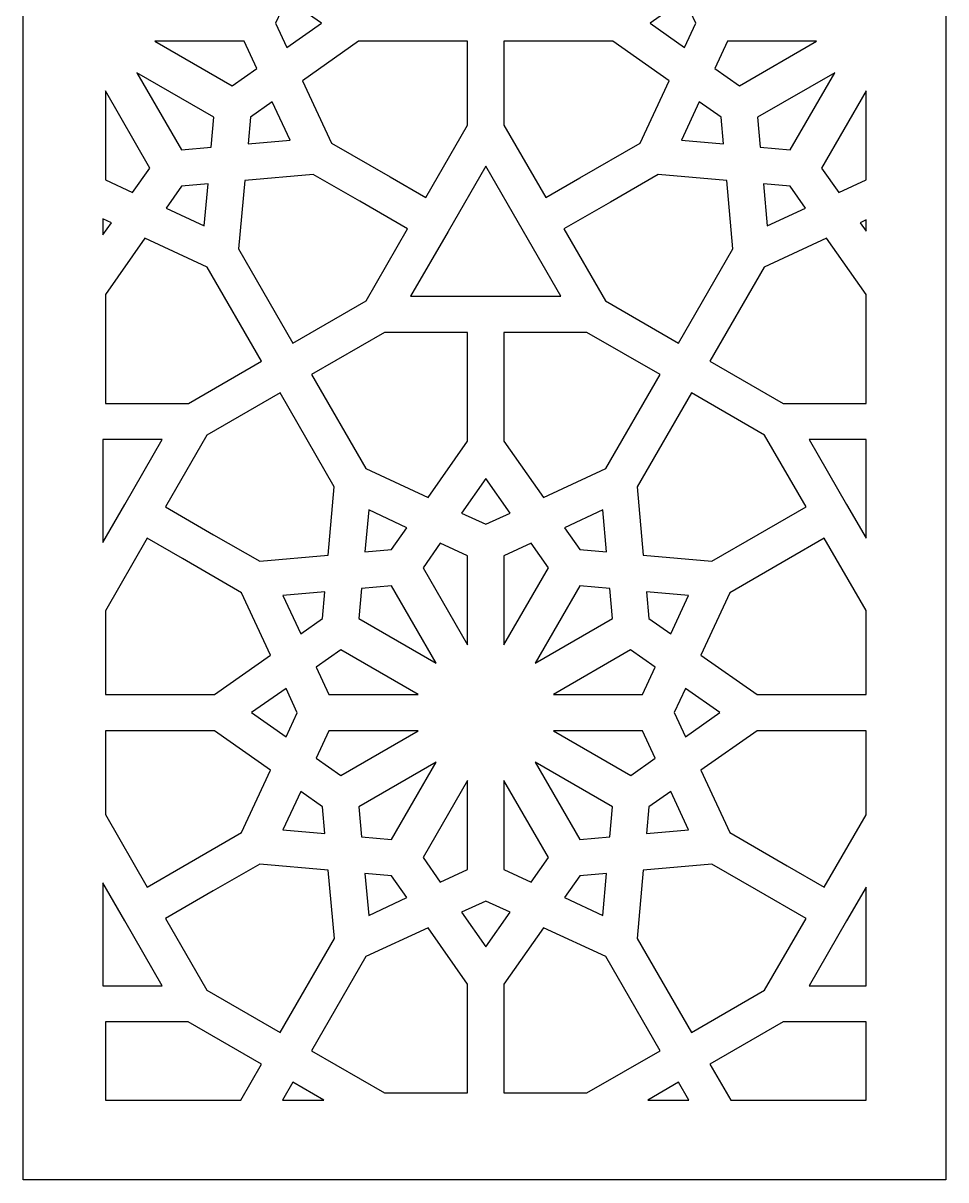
# Model space of a CAD drawing. Header units: millimetres. Extents: x -31 to 31, y -125 to 125.
# Drawn here: x -31.2 to 31.3, y -124.9 to -46.5 of the extents above; entities that cross this region are included whole.
import ezdxf

# ---------------------------------------------------------------- set-up
doc = ezdxf.new("R2010")
doc.units = ezdxf.units.MM
doc.header["$MEASUREMENT"] = 0
doc.layers.add('layer 1', color=7, linetype='Continuous')

msp = doc.modelspace()

# ---------------------------------------------------------------- linework, layer by layer
at = {"layer": 'layer 1', "color": 250}
for points, knots in [([(-31.2209, 125.1165), (-31.2209, 125.1165), (-31.2209, -124.8834), (-31.2209, -124.8834), (-31.2209, -124.8834), (-31.2209, -124.8834), (31.279, -124.8834), (31.279, -124.8834), (31.279, -124.8834), (31.279, -124.8834), (31.279, 125.1165), (31.279, 125.1165), (31.279, 125.1165), (31.279, 125.1165), (-31.2209, 125.1165), (-31.2209, 125.1165)], [0, 0, 0, 0, 0.2, 0.2, 0.2, 0.2, 0.4, 0.4, 0.4, 0.4, 0.6, 0.6, 0.6, 0.6, 1, 1, 1, 1]), ([(-13.3547, -48.1358), (-13.3547, -48.1358), (-14.1166, -46.4947), (-14.1166, -46.4947), (-14.1166, -46.4947), (-14.1166, -46.4947), (-13.3553, -44.855), (-13.3553, -44.855), (-13.3553, -44.855), (-13.3553, -44.855), (-11.021, -46.4954), (-11.021, -46.4954), (-11.021, -46.4954), (-11.021, -46.4954), (-13.3547, -48.1358), (-13.3547, -48.1358)], [0, 0, 0, 0, 0.2, 0.2, 0.2, 0.2, 0.4, 0.4, 0.4, 0.4, 0.6, 0.6, 0.6, 0.6, 1, 1, 1, 1]), ([(13.5823, -44.8557), (13.5823, -44.8557), (14.3443, -46.4968), (14.3443, -46.4968), (14.3443, -46.4968), (14.3443, -46.4968), (13.583, -48.1365), (13.583, -48.1365), (13.583, -48.1365), (13.583, -48.1365), (11.2487, -46.4961), (11.2487, -46.4961), (11.2487, -46.4961), (11.2487, -46.4961), (13.5823, -44.8557), (13.5823, -44.8557)], [0, 0, 0, 0, 0.2, 0.2, 0.2, 0.2, 0.4, 0.4, 0.4, 0.4, 0.6, 0.6, 0.6, 0.6, 1, 1, 1, 1]), ([(-22.2949, -47.7241), (-22.2949, -47.7241), (-16.2544, -47.7241), (-16.2544, -47.7241), (-16.2544, -47.7241), (-16.2544, -47.7241), (-15.397, -49.5709), (-15.397, -49.5709), (-15.397, -49.5709), (-15.397, -49.5709), (-17.0651, -50.7436), (-17.0651, -50.7436), (-17.0651, -50.7436), (-17.0651, -50.7436), (-22.2949, -47.7241), (-22.2949, -47.7241)], [0, 0, 0, 0, 0.2, 0.2, 0.2, 0.2, 0.4, 0.4, 0.4, 0.4, 0.6, 0.6, 0.6, 0.6, 1, 1, 1, 1]), ([(-12.3037, -50.3996), (-12.3037, -50.3996), (-8.4981, -47.7252), (-8.4981, -47.7252), (-8.4981, -47.7252), (-8.4981, -47.7252), (-1.1146, -47.7238), (-1.1146, -47.7238), (-1.1146, -47.7238), (-1.1146, -47.7238), (-1.1157, -53.4028), (-1.1157, -53.4028), (-1.1157, -53.4028), (-1.1157, -53.4028), (-3.9499, -58.3159), (-3.9499, -58.3159), (-3.9499, -58.3159), (-3.9499, -58.3159), (-6.3692, -56.9193), (-6.3692, -56.9193), (-6.3692, -56.9193), (-6.3692, -56.9193), (-10.3423, -54.6248), (-10.3423, -54.6248), (-10.3423, -54.6248), (-10.3423, -54.6248), (-12.3037, -50.3996), (-12.3037, -50.3996)], [0, 0, 0, 0, 0.125, 0.125, 0.125, 0.125, 0.25, 0.25, 0.25, 0.25, 0.375, 0.375, 0.375, 0.375, 0.5, 0.5, 0.5, 0.5, 0.625, 0.625, 0.625, 0.625, 0.75, 0.75, 0.75, 0.75, 1, 1, 1, 1]), ([(10.5706, -54.6259), (10.5706, -54.6259), (6.4798, -56.9881), (6.4798, -56.9881), (6.4798, -56.9881), (6.4798, -56.9881), (4.1779, -58.317), (4.1779, -58.317), (4.1779, -58.317), (4.1779, -58.317), (1.3437, -53.4039), (1.3437, -53.4039), (1.3437, -53.4039), (1.3437, -53.4039), (1.3428, -47.7249), (1.3428, -47.7249), (1.3428, -47.7249), (1.3428, -47.7249), (8.7263, -47.7263), (8.7263, -47.7263), (8.7263, -47.7263), (8.7263, -47.7263), (12.5317, -50.4007), (12.5317, -50.4007), (12.5317, -50.4007), (12.5317, -50.4007), (10.5706, -54.6259), (10.5706, -54.6259)], [0, 0, 0, 0, 0.125, 0.125, 0.125, 0.125, 0.25, 0.25, 0.25, 0.25, 0.375, 0.375, 0.375, 0.375, 0.5, 0.5, 0.5, 0.5, 0.625, 0.625, 0.625, 0.625, 0.75, 0.75, 0.75, 0.75, 1, 1, 1, 1]), ([(15.6252, -49.572), (15.6252, -49.572), (16.4825, -47.7249), (16.4825, -47.7249), (16.4825, -47.7249), (16.4825, -47.7249), (22.5234, -47.7249), (22.5234, -47.7249), (22.5234, -47.7249), (22.5234, -47.7249), (17.2932, -50.7443), (17.2932, -50.7443), (17.2932, -50.7443), (17.2932, -50.7443), (15.6252, -49.572), (15.6252, -49.572)], [0, 0, 0, 0, 0.2, 0.2, 0.2, 0.2, 0.4, 0.4, 0.4, 0.4, 0.6, 0.6, 0.6, 0.6, 1, 1, 1, 1]), ([(-20.5037, -55.0838), (-20.5037, -55.0838), (-23.5239, -49.8525), (-23.5239, -49.8525), (-23.5239, -49.8525), (-23.5239, -49.8525), (-18.2939, -52.8719), (-18.2939, -52.8719), (-18.2939, -52.8719), (-18.2939, -52.8719), (-18.4752, -54.9028), (-18.4752, -54.9028), (-18.4752, -54.9028), (-18.4752, -54.9028), (-20.5037, -55.0838), (-20.5037, -55.0838)], [0, 0, 0, 0, 0.2, 0.2, 0.2, 0.2, 0.4, 0.4, 0.4, 0.4, 0.6, 0.6, 0.6, 0.6, 1, 1, 1, 1]), ([(20.732, -55.0849), (20.732, -55.0849), (18.7036, -54.9039), (18.7036, -54.9039), (18.7036, -54.9039), (18.7036, -54.9039), (18.5222, -52.8729), (18.5222, -52.8729), (18.5222, -52.8729), (18.5222, -52.8729), (23.7522, -49.8532), (23.7522, -49.8532), (23.7522, -49.8532), (23.7522, -49.8532), (20.732, -55.0849), (20.732, -55.0849)], [0, 0, 0, 0, 0.2, 0.2, 0.2, 0.2, 0.4, 0.4, 0.4, 0.4, 0.6, 0.6, 0.6, 0.6, 1, 1, 1, 1]), ([(-25.6519, -51.0815), (-25.6519, -51.0815), (-22.6315, -56.3129), (-22.6315, -56.3129), (-22.6315, -56.3129), (-22.6315, -56.3129), (-23.8025, -57.9794), (-23.8025, -57.9794), (-23.8025, -57.9794), (-23.8025, -57.9794), (-25.6519, -57.1207), (-25.6519, -57.1207), (-25.6519, -57.1207), (-25.6519, -57.1207), (-25.6519, -51.0815), (-25.6519, -51.0815)], [0, 0, 0, 0, 0.2, 0.2, 0.2, 0.2, 0.4, 0.4, 0.4, 0.4, 0.6, 0.6, 0.6, 0.6, 1, 1, 1, 1]), ([(25.8745, -57.1236), (25.8745, -57.1236), (24.0312, -57.9794), (24.0312, -57.9794), (24.0312, -57.9794), (24.0312, -57.9794), (22.86, -56.3129), (22.86, -56.3129), (22.86, -56.3129), (22.86, -56.3129), (25.8745, -51.0921), (25.8745, -51.0921), (25.8745, -51.0921), (25.8745, -51.0921), (25.8745, -57.1236), (25.8745, -57.1236)], [0, 0, 0, 0, 0.2, 0.2, 0.2, 0.2, 0.4, 0.4, 0.4, 0.4, 0.6, 0.6, 0.6, 0.6, 1, 1, 1, 1]), ([(-14.3459, -51.8351), (-14.3459, -51.8351), (-13.1426, -54.4269), (-13.1426, -54.4269), (-13.1426, -54.4269), (-13.1426, -54.4269), (-15.9891, -54.6809), (-15.9891, -54.6809), (-15.9891, -54.6809), (-15.9891, -54.6809), (-15.828, -52.8768), (-15.828, -52.8768), (-15.828, -52.8768), (-15.828, -52.8768), (-14.3459, -51.8351), (-14.3459, -51.8351)], [0, 0, 0, 0, 0.2, 0.2, 0.2, 0.2, 0.4, 0.4, 0.4, 0.4, 0.6, 0.6, 0.6, 0.6, 1, 1, 1, 1]), ([(14.5739, -51.8361), (14.5739, -51.8361), (16.0563, -52.8779), (16.0563, -52.8779), (16.0563, -52.8779), (16.0563, -52.8779), (16.2172, -54.682), (16.2172, -54.682), (16.2172, -54.682), (16.2172, -54.682), (13.3706, -54.428), (13.3706, -54.428), (13.3706, -54.428), (13.3706, -54.428), (14.5739, -51.8361), (14.5739, -51.8361)], [0, 0, 0, 0, 0.2, 0.2, 0.2, 0.2, 0.4, 0.4, 0.4, 0.4, 0.6, 0.6, 0.6, 0.6, 1, 1, 1, 1]), ([(0.1135, -64.9965), (0.1135, -64.9965), (0.113, -64.9965), (0.113, -64.9965), (0.113, -64.9965), (0.113, -64.9965), (-4.9727, -64.9983), (-4.9727, -64.9983), (-4.9727, -64.9983), (-4.9727, -64.9983), (-2.4363, -60.6086), (-2.4363, -60.6086), (-2.4363, -60.6086), (-2.4363, -60.6086), (-2.4364, -60.6086), (-2.4364, -60.6086), (-2.4364, -60.6086), (-2.4364, -60.6086), (0.1138, -56.188), (0.1138, -56.188), (0.1138, -56.188), (0.1138, -56.188), (2.6644, -60.6094), (2.6644, -60.6094), (2.6644, -60.6094), (2.6644, -60.6094), (5.2003, -64.9983), (5.2003, -64.9983), (5.2003, -64.9983), (5.2003, -64.9983), (0.1135, -64.9965), (0.1135, -64.9965)], [0, 0, 0, 0, 0.1111111, 0.1111111, 0.1111111, 0.1111111, 0.2222222, 0.2222222, 0.2222222, 0.2222222, 0.3333333, 0.3333333, 0.3333333, 0.3333333, 0.4444444, 0.4444444, 0.4444444, 0.4444444, 0.5555556, 0.5555556, 0.5555556, 0.5555556, 0.6666667, 0.6666667, 0.6666667, 0.6666667, 0.7777778, 0.7777778, 0.7777778, 0.7777778, 1, 1, 1, 1]), ([(-16.2111, -57.1673), (-16.2111, -57.1673), (-11.571, -56.7535), (-11.571, -56.7535), (-11.571, -56.7535), (-11.571, -56.7535), (-8.4241, -58.5699), (-8.4241, -58.5699), (-8.4241, -58.5699), (-8.4241, -58.5699), (-5.1787, -60.4443), (-5.1787, -60.4443), (-5.1787, -60.4443), (-5.1787, -60.4443), (-7.9902, -65.3098), (-7.9902, -65.3098), (-7.9902, -65.3098), (-7.9902, -65.3098), (-12.9468, -68.1729), (-12.9468, -68.1729), (-12.9468, -68.1729), (-12.9468, -68.1729), (-16.6247, -61.8003), (-16.6247, -61.8003), (-16.6247, -61.8003), (-16.6247, -61.8003), (-16.2111, -57.1673), (-16.2111, -57.1673)], [0, 0, 0, 0, 0.125, 0.125, 0.125, 0.125, 0.25, 0.25, 0.25, 0.25, 0.375, 0.375, 0.375, 0.375, 0.5, 0.5, 0.5, 0.5, 0.625, 0.625, 0.625, 0.625, 0.75, 0.75, 0.75, 0.75, 1, 1, 1, 1]), ([(13.1748, -68.174), (13.1748, -68.174), (8.2183, -65.3108), (8.2183, -65.3108), (8.2183, -65.3108), (8.2183, -65.3108), (5.4067, -60.445), (5.4067, -60.445), (5.4067, -60.445), (5.4067, -60.445), (8.5573, -58.6257), (8.5573, -58.6257), (8.5573, -58.6257), (8.5573, -58.6257), (11.799, -56.7542), (11.799, -56.7542), (11.799, -56.7542), (11.799, -56.7542), (16.4391, -57.1684), (16.4391, -57.1684), (16.4391, -57.1684), (16.4391, -57.1684), (16.8525, -61.8014), (16.8525, -61.8014), (16.8525, -61.8014), (16.8525, -61.8014), (13.1748, -68.174), (13.1748, -68.174)], [0, 0, 0, 0, 0.125, 0.125, 0.125, 0.125, 0.25, 0.25, 0.25, 0.25, 0.375, 0.375, 0.375, 0.375, 0.5, 0.5, 0.5, 0.5, 0.625, 0.625, 0.625, 0.625, 0.75, 0.75, 0.75, 0.75, 1, 1, 1, 1]), ([(-20.4981, -57.5497), (-20.4981, -57.5497), (-18.6971, -57.3892), (-18.6971, -57.3892), (-18.6971, -57.3892), (-18.6971, -57.3892), (-18.9509, -60.2312), (-18.9509, -60.2312), (-18.9509, -60.2312), (-18.9509, -60.2312), (-21.5383, -59.0303), (-21.5383, -59.0303), (-21.5383, -59.0303), (-21.5383, -59.0303), (-20.4981, -57.5497), (-20.4981, -57.5497)], [0, 0, 0, 0, 0.2, 0.2, 0.2, 0.2, 0.4, 0.4, 0.4, 0.4, 0.6, 0.6, 0.6, 0.6, 1, 1, 1, 1]), ([(21.7671, -59.0303), (21.7671, -59.0303), (19.1787, -60.2315), (19.1787, -60.2315), (19.1787, -60.2315), (19.1787, -60.2315), (18.9255, -57.3903), (18.9255, -57.3903), (18.9255, -57.3903), (18.9255, -57.3903), (20.7274, -57.5511), (20.7274, -57.5511), (20.7274, -57.5511), (20.7274, -57.5511), (21.7671, -59.0303), (21.7671, -59.0303)], [0, 0, 0, 0, 0.2, 0.2, 0.2, 0.2, 0.4, 0.4, 0.4, 0.4, 0.6, 0.6, 0.6, 0.6, 1, 1, 1, 1]), ([(-25.8162, -59.7528), (-25.8162, -59.7528), (-25.2377, -60.0213), (-25.2377, -60.0213), (-25.2377, -60.0213), (-25.2377, -60.0213), (-25.8162, -60.8447), (-25.8162, -60.8447), (-25.8162, -60.8447), (-25.8162, -60.8447), (-25.8162, -59.7528), (-25.8162, -59.7528)], [0, 0, 0, 0, 0.25, 0.25, 0.25, 0.25, 0.5, 0.5, 0.5, 0.5, 1, 1, 1, 1]), ([(25.8745, -60.6023), (25.8745, -60.6023), (25.4663, -60.0213), (25.4663, -60.0213), (25.4663, -60.0213), (25.4663, -60.0213), (25.8745, -59.8318), (25.8745, -59.8318), (25.8745, -59.8318), (25.8745, -59.8318), (25.8745, -60.6023), (25.8745, -60.6023)], [0, 0, 0, 0, 0.25, 0.25, 0.25, 0.25, 0.5, 0.5, 0.5, 0.5, 1, 1, 1, 1]), ([(-22.9736, -61.0722), (-22.9736, -61.0722), (-18.7546, -63.0305), (-18.7546, -63.0305), (-18.7546, -63.0305), (-18.7546, -63.0305), (-15.0744, -69.4023), (-15.0744, -69.4023), (-15.0744, -69.4023), (-15.0744, -69.4023), (-20.0317, -72.263), (-20.0317, -72.263), (-20.0317, -72.263), (-20.0317, -72.263), (-25.6521, -72.2651), (-25.6521, -72.2651), (-25.6521, -72.2651), (-25.6521, -72.2651), (-25.6525, -68.9945), (-25.6525, -68.9945), (-25.6525, -68.9945), (-25.6525, -68.9945), (-25.6519, -64.8836), (-25.6519, -64.8836), (-25.6519, -64.8836), (-25.6519, -64.8836), (-22.9736, -61.0722), (-22.9736, -61.0722)], [0, 0, 0, 0, 0.125, 0.125, 0.125, 0.125, 0.25, 0.25, 0.25, 0.25, 0.375, 0.375, 0.375, 0.375, 0.5, 0.5, 0.5, 0.5, 0.625, 0.625, 0.625, 0.625, 0.75, 0.75, 0.75, 0.75, 1, 1, 1, 1]), ([(25.8745, -72.2651), (25.8745, -72.2651), (20.2604, -72.263), (20.2604, -72.263), (20.2604, -72.263), (20.2604, -72.263), (15.3031, -69.4023), (15.3031, -69.4023), (15.3031, -69.4023), (15.3031, -69.4023), (18.9833, -63.0305), (18.9833, -63.0305), (18.9833, -63.0305), (18.9833, -63.0305), (23.2022, -61.0722), (23.2022, -61.0722), (23.2022, -61.0722), (23.2022, -61.0722), (25.8745, -64.8748), (25.8745, -64.8748), (25.8745, -64.8748), (25.8745, -64.8748), (25.8745, -72.2651), (25.8745, -72.2651)], [0, 0, 0, 0, 0.1428571, 0.1428571, 0.1428571, 0.1428571, 0.2857143, 0.2857143, 0.2857143, 0.2857143, 0.4285714, 0.4285714, 0.4285714, 0.4285714, 0.5714286, 0.5714286, 0.5714286, 0.5714286, 0.7142857, 0.7142857, 0.7142857, 0.7142857, 1, 1, 1, 1]), ([(-6.7353, -67.4554), (-6.7353, -67.4554), (-1.1155, -67.4536), (-1.1155, -67.4536), (-1.1155, -67.4536), (-1.1155, -67.4536), (-1.1151, -70.7242), (-1.1151, -70.7242), (-1.1151, -70.7242), (-1.1151, -70.7242), (-1.1157, -74.8351), (-1.1157, -74.8351), (-1.1157, -74.8351), (-1.1157, -74.8351), (-3.794, -78.6462), (-3.794, -78.6462), (-3.794, -78.6462), (-3.794, -78.6462), (-8.0132, -76.6879), (-8.0132, -76.6879), (-8.0132, -76.6879), (-8.0132, -76.6879), (-11.6931, -70.3167), (-11.6931, -70.3167), (-11.6931, -70.3167), (-11.6931, -70.3167), (-6.7353, -67.4554), (-6.7353, -67.4554)], [0, 0, 0, 0, 0.125, 0.125, 0.125, 0.125, 0.25, 0.25, 0.25, 0.25, 0.375, 0.375, 0.375, 0.375, 0.5, 0.5, 0.5, 0.5, 0.625, 0.625, 0.625, 0.625, 0.75, 0.75, 0.75, 0.75, 1, 1, 1, 1]), ([(8.2395, -76.6879), (8.2395, -76.6879), (4.0206, -78.6462), (4.0206, -78.6462), (4.0206, -78.6462), (4.0206, -78.6462), (1.3422, -74.8351), (1.3422, -74.8351), (1.3422, -74.8351), (1.3422, -74.8351), (1.3415, -70.7242), (1.3415, -70.7242), (1.3415, -70.7242), (1.3415, -70.7242), (1.3421, -67.4536), (1.3421, -67.4536), (1.3421, -67.4536), (1.3421, -67.4536), (6.9617, -67.4554), (6.9617, -67.4554), (6.9617, -67.4554), (6.9617, -67.4554), (11.9196, -70.3167), (11.9196, -70.3167), (11.9196, -70.3167), (11.9196, -70.3167), (8.2395, -76.6879), (8.2395, -76.6879)], [0, 0, 0, 0, 0.125, 0.125, 0.125, 0.125, 0.25, 0.25, 0.25, 0.25, 0.375, 0.375, 0.375, 0.375, 0.5, 0.5, 0.5, 0.5, 0.625, 0.625, 0.625, 0.625, 0.75, 0.75, 0.75, 0.75, 1, 1, 1, 1]), ([(-18.777, -74.4083), (-18.777, -74.4083), (-13.8208, -71.5458), (-13.8208, -71.5458), (-13.8208, -71.5458), (-13.8208, -71.5458), (-10.1429, -77.918), (-10.1429, -77.918), (-10.1429, -77.918), (-10.1429, -77.918), (-10.5565, -82.5511), (-10.5565, -82.5511), (-10.5565, -82.5511), (-10.5565, -82.5511), (-15.1966, -82.9649), (-15.1966, -82.9649), (-15.1966, -82.9649), (-15.1966, -82.9649), (-18.3203, -81.1622), (-18.3203, -81.1622), (-18.3203, -81.1622), (-18.3203, -81.1622), (-21.5889, -79.2745), (-21.5889, -79.2745), (-21.5889, -79.2745), (-21.5889, -79.2745), (-18.777, -74.4083), (-18.777, -74.4083)], [0, 0, 0, 0, 0.125, 0.125, 0.125, 0.125, 0.25, 0.25, 0.25, 0.25, 0.375, 0.375, 0.375, 0.375, 0.5, 0.5, 0.5, 0.5, 0.625, 0.625, 0.625, 0.625, 0.75, 0.75, 0.75, 0.75, 1, 1, 1, 1]), ([(15.4238, -82.9642), (15.4238, -82.9642), (10.7833, -82.55), (10.7833, -82.55), (10.7833, -82.55), (10.7833, -82.55), (10.3699, -77.9173), (10.3699, -77.9173), (10.3699, -77.9173), (10.3699, -77.9173), (14.0476, -71.5448), (14.0476, -71.5448), (14.0476, -71.5448), (14.0476, -71.5448), (19.0041, -74.4076), (19.0041, -74.4076), (19.0041, -74.4076), (19.0041, -74.4076), (21.8158, -79.2734), (21.8158, -79.2734), (21.8158, -79.2734), (21.8158, -79.2734), (18.5706, -81.1477), (18.5706, -81.1477), (18.5706, -81.1477), (18.5706, -81.1477), (15.4238, -82.9642), (15.4238, -82.9642)], [0, 0, 0, 0, 0.125, 0.125, 0.125, 0.125, 0.25, 0.25, 0.25, 0.25, 0.375, 0.375, 0.375, 0.375, 0.5, 0.5, 0.5, 0.5, 0.625, 0.625, 0.625, 0.625, 0.75, 0.75, 0.75, 0.75, 1, 1, 1, 1]), ([(-25.8162, -74.7219), (-25.8162, -74.7219), (-21.7947, -74.7201), (-21.7947, -74.7201), (-21.7947, -74.7201), (-21.7947, -74.7201), (-24.3312, -79.1101), (-24.3312, -79.1101), (-24.3312, -79.1101), (-24.3312, -79.1101), (-25.8162, -81.6843), (-25.8162, -81.6843), (-25.8162, -81.6843), (-25.8162, -81.6843), (-25.8162, -74.7219), (-25.8162, -74.7219)], [0, 0, 0, 0, 0.2, 0.2, 0.2, 0.2, 0.4, 0.4, 0.4, 0.4, 0.6, 0.6, 0.6, 0.6, 1, 1, 1, 1]), ([(25.8745, -81.3908), (25.8745, -81.3908), (24.5583, -79.1094), (24.5583, -79.1094), (24.5583, -79.1094), (24.5583, -79.1094), (24.5583, -79.109), (24.5583, -79.109), (24.5583, -79.109), (24.5583, -79.109), (22.0225, -74.7201), (22.0225, -74.7201), (22.0225, -74.7201), (22.0225, -74.7201), (25.8745, -74.7215), (25.8745, -74.7215), (25.8745, -74.7215), (25.8745, -74.7215), (25.8745, -81.3908), (25.8745, -81.3908)], [0, 0, 0, 0, 0.1666667, 0.1666667, 0.1666667, 0.1666667, 0.3333333, 0.3333333, 0.3333333, 0.3333333, 0.5, 0.5, 0.5, 0.5, 0.6666667, 0.6666667, 0.6666667, 0.6666667, 1, 1, 1, 1]), ([(-1.5299, -79.6971), (-1.5299, -79.6971), (0.1133, -77.3589), (0.1133, -77.3589), (0.1133, -77.3589), (0.1133, -77.3589), (1.7564, -79.6971), (1.7564, -79.6971), (1.7564, -79.6971), (1.7564, -79.6971), (0.1133, -80.4598), (0.1133, -80.4598), (0.1133, -80.4598), (0.1133, -80.4598), (-1.5299, -79.6971), (-1.5299, -79.6971)], [0, 0, 0, 0, 0.2, 0.2, 0.2, 0.2, 0.4, 0.4, 0.4, 0.4, 0.6, 0.6, 0.6, 0.6, 1, 1, 1, 1]), ([(-6.2695, -82.1687), (-6.2695, -82.1687), (-8.0705, -82.3295), (-8.0705, -82.3295), (-8.0705, -82.3295), (-8.0705, -82.3295), (-7.8167, -79.4872), (-7.8167, -79.4872), (-7.8167, -79.4872), (-7.8167, -79.4872), (-5.2292, -80.6884), (-5.2292, -80.6884), (-5.2292, -80.6884), (-5.2292, -80.6884), (-6.2695, -82.1687), (-6.2695, -82.1687)], [0, 0, 0, 0, 0.2, 0.2, 0.2, 0.2, 0.4, 0.4, 0.4, 0.4, 0.6, 0.6, 0.6, 0.6, 1, 1, 1, 1]), ([(5.4557, -80.6884), (5.4557, -80.6884), (8.0437, -79.4872), (8.0437, -79.4872), (8.0437, -79.4872), (8.0437, -79.4872), (8.2973, -82.3285), (8.2973, -82.3285), (8.2973, -82.3285), (8.2973, -82.3285), (6.4953, -82.1676), (6.4953, -82.1676), (6.4953, -82.1676), (6.4953, -82.1676), (5.4557, -80.6884), (5.4557, -80.6884)], [0, 0, 0, 0, 0.2, 0.2, 0.2, 0.2, 0.4, 0.4, 0.4, 0.4, 0.6, 0.6, 0.6, 0.6, 1, 1, 1, 1]), ([(-20.4216, -82.7857), (-20.4216, -82.7857), (-16.4253, -85.0935), (-16.4253, -85.0935), (-16.4253, -85.0935), (-16.4253, -85.0935), (-14.4638, -89.3188), (-14.4638, -89.3188), (-14.4638, -89.3188), (-14.4638, -89.3188), (-18.2695, -91.9934), (-18.2695, -91.9934), (-18.2695, -91.9934), (-18.2695, -91.9934), (-25.653, -91.9945), (-25.653, -91.9945), (-25.653, -91.9945), (-25.653, -91.9945), (-25.6519, -86.3159), (-25.6519, -86.3159), (-25.6519, -86.3159), (-25.6519, -86.3159), (-22.8177, -81.4028), (-22.8177, -81.4028), (-22.8177, -81.4028), (-22.8177, -81.4028), (-20.4216, -82.7857), (-20.4216, -82.7857)], [0, 0, 0, 0, 0.125, 0.125, 0.125, 0.125, 0.25, 0.25, 0.25, 0.25, 0.375, 0.375, 0.375, 0.375, 0.5, 0.5, 0.5, 0.5, 0.625, 0.625, 0.625, 0.625, 0.75, 0.75, 0.75, 0.75, 1, 1, 1, 1]), ([(25.8745, -91.9938), (25.8745, -91.9938), (18.4965, -91.9925), (18.4965, -91.9925), (18.4965, -91.9925), (18.4965, -91.9925), (14.6907, -89.3177), (14.6907, -89.3177), (14.6907, -89.3177), (14.6907, -89.3177), (16.6522, -85.0925), (16.6522, -85.0925), (16.6522, -85.0925), (16.6522, -85.0925), (20.6255, -82.798), (20.6255, -82.798), (20.6255, -82.798), (20.6255, -82.798), (23.0448, -81.4017), (23.0448, -81.4017), (23.0448, -81.4017), (23.0448, -81.4017), (25.8745, -86.3071), (25.8745, -86.3071), (25.8745, -86.3071), (25.8745, -86.3071), (25.8745, -91.9938), (25.8745, -91.9938)], [0, 0, 0, 0, 0.125, 0.125, 0.125, 0.125, 0.25, 0.25, 0.25, 0.25, 0.375, 0.375, 0.375, 0.375, 0.5, 0.5, 0.5, 0.5, 0.625, 0.625, 0.625, 0.625, 0.75, 0.75, 0.75, 0.75, 1, 1, 1, 1]), ([(-4.1361, -83.4055), (-4.1361, -83.4055), (-2.9651, -81.7393), (-2.9651, -81.7393), (-2.9651, -81.7393), (-2.9651, -81.7393), (-1.1157, -82.5976), (-1.1157, -82.5976), (-1.1157, -82.5976), (-1.1157, -82.5976), (-1.1157, -88.6365), (-1.1157, -88.6365), (-1.1157, -88.6365), (-1.1157, -88.6365), (-4.1361, -83.4055), (-4.1361, -83.4055)], [0, 0, 0, 0, 0.2, 0.2, 0.2, 0.2, 0.4, 0.4, 0.4, 0.4, 0.6, 0.6, 0.6, 0.6, 1, 1, 1, 1]), ([(1.3422, -82.5976), (1.3422, -82.5976), (3.1917, -81.7393), (3.1917, -81.7393), (3.1917, -81.7393), (3.1917, -81.7393), (4.3624, -83.4055), (4.3624, -83.4055), (4.3624, -83.4055), (4.3624, -83.4055), (1.3422, -88.6365), (1.3422, -88.6365), (1.3422, -88.6365), (1.3422, -88.6365), (1.3422, -82.5976), (1.3422, -82.5976)], [0, 0, 0, 0, 0.2, 0.2, 0.2, 0.2, 0.4, 0.4, 0.4, 0.4, 0.6, 0.6, 0.6, 0.6, 1, 1, 1, 1]), ([(-8.4736, -86.8465), (-8.4736, -86.8465), (-8.2924, -84.8156), (-8.2924, -84.8156), (-8.2924, -84.8156), (-8.2924, -84.8156), (-6.2638, -84.6349), (-6.2638, -84.6349), (-6.2638, -84.6349), (-6.2638, -84.6349), (-3.2436, -89.8659), (-3.2436, -89.8659), (-3.2436, -89.8659), (-3.2436, -89.8659), (-8.4736, -86.8465), (-8.4736, -86.8465)], [0, 0, 0, 0, 0.2, 0.2, 0.2, 0.2, 0.4, 0.4, 0.4, 0.4, 0.6, 0.6, 0.6, 0.6, 1, 1, 1, 1]), ([(6.4907, -84.6339), (6.4907, -84.6339), (8.5192, -84.8149), (8.5192, -84.8149), (8.5192, -84.8149), (8.5192, -84.8149), (8.7005, -86.8454), (8.7005, -86.8454), (8.7005, -86.8454), (8.7005, -86.8454), (3.4707, -89.8648), (3.4707, -89.8648), (3.4707, -89.8648), (3.4707, -89.8648), (6.4907, -84.6339), (6.4907, -84.6339)], [0, 0, 0, 0, 0.2, 0.2, 0.2, 0.2, 0.4, 0.4, 0.4, 0.4, 0.6, 0.6, 0.6, 0.6, 1, 1, 1, 1]), ([(-12.4216, -87.8833), (-12.4216, -87.8833), (-13.6248, -85.2915), (-13.6248, -85.2915), (-13.6248, -85.2915), (-13.6248, -85.2915), (-10.7785, -85.0375), (-10.7785, -85.0375), (-10.7785, -85.0375), (-10.7785, -85.0375), (-10.9394, -86.8416), (-10.9394, -86.8416), (-10.9394, -86.8416), (-10.9394, -86.8416), (-12.4216, -87.8833), (-12.4216, -87.8833)], [0, 0, 0, 0, 0.2, 0.2, 0.2, 0.2, 0.4, 0.4, 0.4, 0.4, 0.6, 0.6, 0.6, 0.6, 1, 1, 1, 1]), ([(12.6488, -87.8823), (12.6488, -87.8823), (11.1665, -86.8409), (11.1665, -86.8409), (11.1665, -86.8409), (11.1665, -86.8409), (11.0056, -85.0367), (11.0056, -85.0367), (11.0056, -85.0367), (11.0056, -85.0367), (13.8518, -85.2904), (13.8518, -85.2904), (13.8518, -85.2904), (13.8518, -85.2904), (12.6488, -87.8823), (12.6488, -87.8823)], [0, 0, 0, 0, 0.2, 0.2, 0.2, 0.2, 0.4, 0.4, 0.4, 0.4, 0.6, 0.6, 0.6, 0.6, 1, 1, 1, 1]), ([(-11.3706, -90.1474), (-11.3706, -90.1474), (-9.7024, -88.9748), (-9.7024, -88.9748), (-9.7024, -88.9748), (-9.7024, -88.9748), (-4.4724, -91.9945), (-4.4724, -91.9945), (-4.4724, -91.9945), (-4.4724, -91.9945), (-10.5131, -91.9945), (-10.5131, -91.9945), (-10.5131, -91.9945), (-10.5131, -91.9945), (-11.3706, -90.1474), (-11.3706, -90.1474)], [0, 0, 0, 0, 0.2, 0.2, 0.2, 0.2, 0.4, 0.4, 0.4, 0.4, 0.6, 0.6, 0.6, 0.6, 1, 1, 1, 1]), ([(10.7403, -91.9938), (10.7403, -91.9938), (4.6993, -91.9934), (4.6993, -91.9934), (4.6993, -91.9934), (4.6993, -91.9934), (9.9293, -88.9741), (9.9293, -88.9741), (9.9293, -88.9741), (9.9293, -88.9741), (11.5976, -90.1463), (11.5976, -90.1463), (11.5976, -90.1463), (11.5976, -90.1463), (10.7403, -91.9938), (10.7403, -91.9938)], [0, 0, 0, 0, 0.2, 0.2, 0.2, 0.2, 0.4, 0.4, 0.4, 0.4, 0.6, 0.6, 0.6, 0.6, 1, 1, 1, 1]), ([(-15.7466, -93.2229), (-15.7466, -93.2229), (-13.4127, -91.5829), (-13.4127, -91.5829), (-13.4127, -91.5829), (-13.4127, -91.5829), (-12.6509, -93.2236), (-12.6509, -93.2236), (-12.6509, -93.2236), (-12.6509, -93.2236), (-13.4123, -94.8638), (-13.4123, -94.8638), (-13.4123, -94.8638), (-13.4123, -94.8638), (-15.7466, -93.2229), (-15.7466, -93.2229)], [0, 0, 0, 0, 0.2, 0.2, 0.2, 0.2, 0.4, 0.4, 0.4, 0.4, 0.6, 0.6, 0.6, 0.6, 1, 1, 1, 1]), ([(13.6405, -94.8627), (13.6405, -94.8627), (12.8785, -93.2218), (12.8785, -93.2218), (12.8785, -93.2218), (12.8785, -93.2218), (13.6398, -91.5818), (13.6398, -91.5818), (13.6398, -91.5818), (13.6398, -91.5818), (15.9741, -93.2226), (15.9741, -93.2226), (15.9741, -93.2226), (15.9741, -93.2226), (13.6405, -94.8627), (13.6405, -94.8627)], [0, 0, 0, 0, 0.2, 0.2, 0.2, 0.2, 0.4, 0.4, 0.4, 0.4, 0.6, 0.6, 0.6, 0.6, 1, 1, 1, 1]), ([(-16.4247, -101.3531), (-16.4247, -101.3531), (-20.3977, -103.6475), (-20.3977, -103.6475), (-20.3977, -103.6475), (-20.3977, -103.6475), (-22.8172, -105.0437), (-22.8172, -105.0437), (-22.8172, -105.0437), (-22.8172, -105.0437), (-25.6514, -100.1306), (-25.6514, -100.1306), (-25.6514, -100.1306), (-25.6514, -100.1306), (-25.6525, -94.4517), (-25.6525, -94.4517), (-25.6525, -94.4517), (-25.6525, -94.4517), (-18.2689, -94.4531), (-18.2689, -94.4531), (-18.2689, -94.4531), (-18.2689, -94.4531), (-14.4633, -97.1279), (-14.4633, -97.1279), (-14.4633, -97.1279), (-14.4633, -97.1279), (-16.4247, -101.3531), (-16.4247, -101.3531)], [0, 0, 0, 0, 0.125, 0.125, 0.125, 0.125, 0.25, 0.25, 0.25, 0.25, 0.375, 0.375, 0.375, 0.375, 0.5, 0.5, 0.5, 0.5, 0.625, 0.625, 0.625, 0.625, 0.75, 0.75, 0.75, 0.75, 1, 1, 1, 1]), ([(-11.3701, -96.2991), (-11.3701, -96.2991), (-10.5125, -94.4517), (-10.5125, -94.4517), (-10.5125, -94.4517), (-10.5125, -94.4517), (-4.4719, -94.452), (-4.4719, -94.452), (-4.4719, -94.452), (-4.4719, -94.452), (-9.702, -97.4714), (-9.702, -97.4714), (-9.702, -97.4714), (-9.702, -97.4714), (-11.3701, -96.2991), (-11.3701, -96.2991)], [0, 0, 0, 0, 0.2, 0.2, 0.2, 0.2, 0.4, 0.4, 0.4, 0.4, 0.6, 0.6, 0.6, 0.6, 1, 1, 1, 1]), ([(4.7, -94.4509), (4.7, -94.4509), (10.7407, -94.4509), (10.7407, -94.4509), (10.7407, -94.4509), (10.7407, -94.4509), (11.5983, -96.2982), (11.5983, -96.2982), (11.5983, -96.2982), (11.5983, -96.2982), (9.93, -97.4707), (9.93, -97.4707), (9.93, -97.4707), (9.93, -97.4707), (4.7, -94.4509), (4.7, -94.4509)], [0, 0, 0, 0, 0.2, 0.2, 0.2, 0.2, 0.4, 0.4, 0.4, 0.4, 0.6, 0.6, 0.6, 0.6, 1, 1, 1, 1]), ([(25.8745, -100.1385), (25.8745, -100.1385), (23.0452, -105.0428), (23.0452, -105.0428), (23.0452, -105.0428), (23.0452, -105.0428), (20.5309, -103.5918), (20.5309, -103.5918), (20.5309, -103.5918), (20.5309, -103.5918), (16.6529, -101.352), (16.6529, -101.352), (16.6529, -101.352), (16.6529, -101.352), (14.6914, -97.1268), (14.6914, -97.1268), (14.6914, -97.1268), (14.6914, -97.1268), (18.4972, -94.4524), (18.4972, -94.4524), (18.4972, -94.4524), (18.4972, -94.4524), (25.8745, -94.4509), (25.8745, -94.4509), (25.8745, -94.4509), (25.8745, -94.4509), (25.8745, -100.1385), (25.8745, -100.1385)], [0, 0, 0, 0, 0.125, 0.125, 0.125, 0.125, 0.25, 0.25, 0.25, 0.25, 0.375, 0.375, 0.375, 0.375, 0.5, 0.5, 0.5, 0.5, 0.625, 0.625, 0.625, 0.625, 0.75, 0.75, 0.75, 0.75, 1, 1, 1, 1]), ([(-6.2632, -101.812), (-6.2632, -101.812), (-8.2918, -101.631), (-8.2918, -101.631), (-8.2918, -101.631), (-8.2918, -101.631), (-8.4732, -99.6001), (-8.4732, -99.6001), (-8.4732, -99.6001), (-8.4732, -99.6001), (-3.243, -96.5804), (-3.243, -96.5804), (-3.243, -96.5804), (-3.243, -96.5804), (-6.2632, -101.812), (-6.2632, -101.812)], [0, 0, 0, 0, 0.2, 0.2, 0.2, 0.2, 0.4, 0.4, 0.4, 0.4, 0.6, 0.6, 0.6, 0.6, 1, 1, 1, 1]), ([(6.4914, -101.811), (6.4914, -101.811), (3.4711, -96.5793), (3.4711, -96.5793), (3.4711, -96.5793), (3.4711, -96.5793), (8.7012, -99.5991), (8.7012, -99.5991), (8.7012, -99.5991), (8.7012, -99.5991), (8.5199, -101.6299), (8.5199, -101.6299), (8.5199, -101.6299), (8.5199, -101.6299), (6.4914, -101.811), (6.4914, -101.811)], [0, 0, 0, 0, 0.2, 0.2, 0.2, 0.2, 0.4, 0.4, 0.4, 0.4, 0.6, 0.6, 0.6, 0.6, 1, 1, 1, 1]), ([(-1.1146, -97.8087), (-1.1146, -97.8087), (-1.1146, -103.8479), (-1.1146, -103.8479), (-1.1146, -103.8479), (-1.1146, -103.8479), (-2.9639, -104.7063), (-2.9639, -104.7063), (-2.9639, -104.7063), (-2.9639, -104.7063), (-4.135, -103.0401), (-4.135, -103.0401), (-4.135, -103.0401), (-4.135, -103.0401), (-1.1146, -97.8087), (-1.1146, -97.8087)], [0, 0, 0, 0, 0.2, 0.2, 0.2, 0.2, 0.4, 0.4, 0.4, 0.4, 0.6, 0.6, 0.6, 0.6, 1, 1, 1, 1]), ([(1.3433, -103.8479), (1.3433, -103.8479), (1.3433, -97.8087), (1.3433, -97.8087), (1.3433, -97.8087), (1.3433, -97.8087), (4.3635, -103.0401), (4.3635, -103.0401), (4.3635, -103.0401), (4.3635, -103.0401), (3.1926, -104.7063), (3.1926, -104.7063), (3.1926, -104.7063), (3.1926, -104.7063), (1.3433, -103.8479), (1.3433, -103.8479)], [0, 0, 0, 0, 0.2, 0.2, 0.2, 0.2, 0.4, 0.4, 0.4, 0.4, 0.6, 0.6, 0.6, 0.6, 1, 1, 1, 1]), ([(-12.4211, -98.563), (-12.4211, -98.563), (-10.939, -99.6046), (-10.939, -99.6046), (-10.939, -99.6046), (-10.939, -99.6046), (-10.7779, -101.4092), (-10.7779, -101.4092), (-10.7779, -101.4092), (-10.7779, -101.4092), (-13.6244, -101.1552), (-13.6244, -101.1552), (-13.6244, -101.1552), (-13.6244, -101.1552), (-12.4211, -98.563), (-12.4211, -98.563)], [0, 0, 0, 0, 0.2, 0.2, 0.2, 0.2, 0.4, 0.4, 0.4, 0.4, 0.6, 0.6, 0.6, 0.6, 1, 1, 1, 1]), ([(11.1672, -99.6039), (11.1672, -99.6039), (12.6492, -98.5623), (12.6492, -98.5623), (12.6492, -98.5623), (12.6492, -98.5623), (13.8525, -101.1541), (13.8525, -101.1541), (13.8525, -101.1541), (13.8525, -101.1541), (11.0059, -101.4081), (11.0059, -101.4081), (11.0059, -101.4081), (11.0059, -101.4081), (11.1672, -99.6039), (11.1672, -99.6039)], [0, 0, 0, 0, 0.2, 0.2, 0.2, 0.2, 0.4, 0.4, 0.4, 0.4, 0.6, 0.6, 0.6, 0.6, 1, 1, 1, 1]), ([(-18.7768, -112.038), (-18.7768, -112.038), (-21.5884, -107.1721), (-21.5884, -107.1721), (-21.5884, -107.1721), (-21.5884, -107.1721), (-18.3429, -105.2978), (-18.3429, -105.2978), (-18.3429, -105.2978), (-18.3429, -105.2978), (-15.1961, -103.4813), (-15.1961, -103.4813), (-15.1961, -103.4813), (-15.1961, -103.4813), (-10.5559, -103.8955), (-10.5559, -103.8955), (-10.5559, -103.8955), (-10.5559, -103.8955), (-10.1424, -108.5283), (-10.1424, -108.5283), (-10.1424, -108.5283), (-10.1424, -108.5283), (-13.8199, -114.9008), (-13.8199, -114.9008), (-13.8199, -114.9008), (-13.8199, -114.9008), (-18.7768, -112.038), (-18.7768, -112.038)], [0, 0, 0, 0, 0.125, 0.125, 0.125, 0.125, 0.25, 0.25, 0.25, 0.25, 0.375, 0.375, 0.375, 0.375, 0.5, 0.5, 0.5, 0.5, 0.625, 0.625, 0.625, 0.625, 0.75, 0.75, 0.75, 0.75, 1, 1, 1, 1]), ([(-5.228, -105.7572), (-5.228, -105.7572), (-7.8162, -106.9584), (-7.8162, -106.9584), (-7.8162, -106.9584), (-7.8162, -106.9584), (-8.0698, -104.1174), (-8.0698, -104.1174), (-8.0698, -104.1174), (-8.0698, -104.1174), (-6.2675, -104.278), (-6.2675, -104.278), (-6.2675, -104.278), (-6.2675, -104.278), (-5.228, -105.7572), (-5.228, -105.7572)], [0, 0, 0, 0, 0.2, 0.2, 0.2, 0.2, 0.4, 0.4, 0.4, 0.4, 0.6, 0.6, 0.6, 0.6, 1, 1, 1, 1]), ([(6.4971, -104.2769), (6.4971, -104.2769), (8.298, -104.1163), (8.298, -104.1163), (8.298, -104.1163), (8.298, -104.1163), (8.0444, -106.958), (8.0444, -106.958), (8.0444, -106.958), (8.0444, -106.958), (5.4568, -105.7572), (5.4568, -105.7572), (5.4568, -105.7572), (5.4568, -105.7572), (6.4971, -104.2769), (6.4971, -104.2769)], [0, 0, 0, 0, 0.2, 0.2, 0.2, 0.2, 0.4, 0.4, 0.4, 0.4, 0.6, 0.6, 0.6, 0.6, 1, 1, 1, 1]), ([(10.3706, -108.5274), (10.3706, -108.5274), (10.784, -103.8944), (10.784, -103.8944), (10.784, -103.8944), (10.784, -103.8944), (15.4241, -103.4804), (15.4241, -103.4804), (15.4241, -103.4804), (15.4241, -103.4804), (18.4538, -105.2291), (18.4538, -105.2291), (18.4538, -105.2291), (18.4538, -105.2291), (21.8165, -107.171), (21.8165, -107.171), (21.8165, -107.171), (21.8165, -107.171), (19.0048, -112.0369), (19.0048, -112.0369), (19.0048, -112.0369), (19.0048, -112.0369), (14.0483, -114.9), (14.0483, -114.9), (14.0483, -114.9), (14.0483, -114.9), (10.3706, -108.5274), (10.3706, -108.5274)], [0, 0, 0, 0, 0.125, 0.125, 0.125, 0.125, 0.25, 0.25, 0.25, 0.25, 0.375, 0.375, 0.375, 0.375, 0.5, 0.5, 0.5, 0.5, 0.625, 0.625, 0.625, 0.625, 0.75, 0.75, 0.75, 0.75, 1, 1, 1, 1]), ([(-25.8162, -104.7612), (-25.8162, -104.7612), (-24.3306, -107.3361), (-24.3306, -107.3361), (-24.3306, -107.3361), (-24.3306, -107.3361), (-24.3308, -107.3365), (-24.3308, -107.3365), (-24.3308, -107.3365), (-24.3308, -107.3365), (-21.7948, -111.725), (-21.7948, -111.725), (-21.7948, -111.725), (-21.7948, -111.725), (-25.8162, -111.7236), (-25.8162, -111.7236), (-25.8162, -111.7236), (-25.8162, -111.7236), (-25.8162, -104.7612), (-25.8162, -104.7612)], [0, 0, 0, 0, 0.1666667, 0.1666667, 0.1666667, 0.1666667, 0.3333333, 0.3333333, 0.3333333, 0.3333333, 0.5, 0.5, 0.5, 0.5, 0.6666667, 0.6666667, 0.6666667, 0.6666667, 1, 1, 1, 1]), ([(25.8745, -111.7236), (25.8745, -111.7236), (22.0225, -111.725), (22.0225, -111.725), (22.0225, -111.725), (22.0225, -111.725), (24.559, -107.3354), (24.559, -107.3354), (24.559, -107.3354), (24.559, -107.3354), (24.559, -107.3354), (24.559, -107.3354), (24.559, -107.3354), (24.559, -107.3354), (25.8745, -105.0548), (25.8745, -105.0548), (25.8745, -105.0548), (25.8745, -105.0548), (25.8745, -111.7236), (25.8745, -111.7236)], [0, 0, 0, 0, 0.1666667, 0.1666667, 0.1666667, 0.1666667, 0.3333333, 0.3333333, 0.3333333, 0.3333333, 0.5, 0.5, 0.5, 0.5, 0.6666667, 0.6666667, 0.6666667, 0.6666667, 1, 1, 1, 1]), ([(-1.5287, -106.7483), (-1.5287, -106.7483), (0.1144, -105.9858), (0.1144, -105.9858), (0.1144, -105.9858), (0.1144, -105.9858), (1.7575, -106.7483), (1.7575, -106.7483), (1.7575, -106.7483), (1.7575, -106.7483), (0.1144, -109.0866), (0.1144, -109.0866), (0.1144, -109.0866), (0.1144, -109.0866), (-1.5287, -106.7483), (-1.5287, -106.7483)], [0, 0, 0, 0, 0.2, 0.2, 0.2, 0.2, 0.4, 0.4, 0.4, 0.4, 0.6, 0.6, 0.6, 0.6, 1, 1, 1, 1]), ([(-1.1143, -118.992), (-1.1143, -118.992), (-6.7345, -118.9902), (-6.7345, -118.9902), (-6.7345, -118.9902), (-6.7345, -118.9902), (-11.692, -116.1291), (-11.692, -116.1291), (-11.692, -116.1291), (-11.692, -116.1291), (-8.0119, -109.7576), (-8.0119, -109.7576), (-8.0119, -109.7576), (-8.0119, -109.7576), (-3.7929, -107.7994), (-3.7929, -107.7994), (-3.7929, -107.7994), (-3.7929, -107.7994), (-1.1144, -111.6108), (-1.1144, -111.6108), (-1.1144, -111.6108), (-1.1144, -111.6108), (-1.1139, -115.7213), (-1.1139, -115.7213), (-1.1139, -115.7213), (-1.1139, -115.7213), (-1.1143, -118.992), (-1.1143, -118.992)], [0, 0, 0, 0, 0.125, 0.125, 0.125, 0.125, 0.25, 0.25, 0.25, 0.25, 0.375, 0.375, 0.375, 0.375, 0.5, 0.5, 0.5, 0.5, 0.625, 0.625, 0.625, 0.625, 0.75, 0.75, 0.75, 0.75, 1, 1, 1, 1]), ([(1.3431, -118.992), (1.3431, -118.992), (1.3428, -115.7213), (1.3428, -115.7213), (1.3428, -115.7213), (1.3428, -115.7213), (1.3431, -111.6108), (1.3431, -111.6108), (1.3431, -111.6108), (1.3431, -111.6108), (4.0217, -107.7994), (4.0217, -107.7994), (4.0217, -107.7994), (4.0217, -107.7994), (8.2405, -109.7576), (8.2405, -109.7576), (8.2405, -109.7576), (8.2405, -109.7576), (11.9207, -116.1288), (11.9207, -116.1288), (11.9207, -116.1288), (11.9207, -116.1288), (6.9628, -118.9902), (6.9628, -118.9902), (6.9628, -118.9902), (6.9628, -118.9902), (1.3431, -118.992), (1.3431, -118.992)], [0, 0, 0, 0, 0.125, 0.125, 0.125, 0.125, 0.25, 0.25, 0.25, 0.25, 0.375, 0.375, 0.375, 0.375, 0.5, 0.5, 0.5, 0.5, 0.625, 0.625, 0.625, 0.625, 0.75, 0.75, 0.75, 0.75, 1, 1, 1, 1]), ([(-16.4822, -119.4788), (-16.4822, -119.4788), (-25.6533, -119.4788), (-25.6533, -119.4788), (-25.6533, -119.4788), (-25.6533, -119.4788), (-25.6536, -117.451), (-25.6536, -117.451), (-25.6536, -117.451), (-25.6536, -117.451), (-25.6532, -114.1804), (-25.6532, -114.1804), (-25.6532, -114.1804), (-25.6532, -114.1804), (-20.0334, -114.1825), (-20.0334, -114.1825), (-20.0334, -114.1825), (-20.0334, -114.1825), (-15.0756, -117.0436), (-15.0756, -117.0436), (-15.0756, -117.0436), (-15.0756, -117.0436), (-16.4822, -119.4788), (-16.4822, -119.4788)], [0, 0, 0, 0, 0.1428571, 0.1428571, 0.1428571, 0.1428571, 0.2857143, 0.2857143, 0.2857143, 0.2857143, 0.4285714, 0.4285714, 0.4285714, 0.4285714, 0.5714286, 0.5714286, 0.5714286, 0.5714286, 0.7142857, 0.7142857, 0.7142857, 0.7142857, 1, 1, 1, 1]), ([(25.8745, -119.4788), (25.8745, -119.4788), (16.7086, -119.4788), (16.7086, -119.4788), (16.7086, -119.4788), (16.7086, -119.4788), (15.3021, -117.0436), (15.3021, -117.0436), (15.3021, -117.0436), (15.3021, -117.0436), (20.2593, -114.1825), (20.2593, -114.1825), (20.2593, -114.1825), (20.2593, -114.1825), (25.8745, -114.1804), (25.8745, -114.1804), (25.8745, -114.1804), (25.8745, -114.1804), (25.8745, -119.4788), (25.8745, -119.4788)], [0, 0, 0, 0, 0.1666667, 0.1666667, 0.1666667, 0.1666667, 0.3333333, 0.3333333, 0.3333333, 0.3333333, 0.5, 0.5, 0.5, 0.5, 0.6666667, 0.6666667, 0.6666667, 0.6666667, 1, 1, 1, 1]), ([(-13.6441, -119.4788), (-13.6441, -119.4788), (-12.9475, -118.2715), (-12.9475, -118.2715), (-12.9475, -118.2715), (-12.9475, -118.2715), (-10.8576, -119.4788), (-10.8576, -119.4788), (-10.8576, -119.4788), (-10.8576, -119.4788), (-13.6441, -119.4788), (-13.6441, -119.4788)], [0, 0, 0, 0, 0.25, 0.25, 0.25, 0.25, 0.5, 0.5, 0.5, 0.5, 1, 1, 1, 1]), ([(11.0864, -119.4788), (11.0864, -119.4788), (13.1745, -118.2726), (13.1745, -118.2726), (13.1745, -118.2726), (13.1745, -118.2726), (13.8705, -119.4788), (13.8705, -119.4788), (13.8705, -119.4788), (13.8705, -119.4788), (11.0864, -119.4788), (11.0864, -119.4788)], [0, 0, 0, 0, 0.25, 0.25, 0.25, 0.25, 0.5, 0.5, 0.5, 0.5, 1, 1, 1, 1])]:
    msp.add_open_spline(points, degree=3, knots=knots, dxfattribs=at)

doc.saveas('drawing.dxf')
